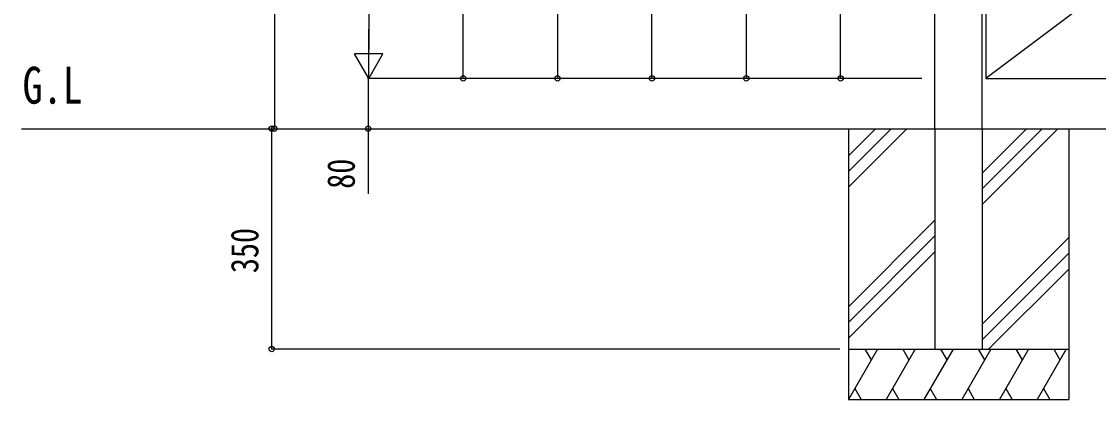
# Model space of a CAD drawing. Units: millimetres, scale not verified. Extents: x -4205 to 4205, y -2970 to 2970.
# Drawn here: x -1657 to 55, y -282 to 318 of the extents above; entities that cross this region are included whole.
import ezdxf
from ezdxf.enums import TextEntityAlignment as Align

# ---------------------------------------------------------------- set-up
doc = ezdxf.new("R2010")
doc.units = ezdxf.units.MM
doc.header["$LTSCALE"] = 12
for name, color, linetype in [('0-2_USER1', 3, 'Continuous'), ('0-4_YKK_A1', 4, 'Continuous'), ('0-5_YKK_D', 6, 'Continuous')]:
    doc.layers.add(name, color=color, linetype=linetype)
doc.styles.add('ＭＳ ゴシック', font='')
doc.styles.get('ＭＳ ゴシック').set_extended_font_data('MS Gothic')

msp = doc.modelspace()

# ---------------------------------------------------------------- linework, layer by layer
at = {"layer": '0-4_YKK_A1'}
for p, q in [((-204.98, 148), (-204.98, 1444.5)), ((-129.98, 148), (-129.98, 1444.5)), ((-1656.9, 148), (1000.74, 148)), ((-342.48, 148), (-342.48, -282)), ((-299.69, 148), (-342.48, 105.21)), ((-274.69, 148), (-342.48, 80.21)), ((-249.69, 148), (-342.48, 55.21)), ((-204.98, 148), (-204.98, -202)), ((-129.98, 148), (-129.98, -202)), ((-59.69, 148), (-129.98, 77.71)), ((-34.69, 148), (-129.98, 52.71)), ((-9.69, 148), (-129.98, 27.71)), ((7.52, 148), (7.52, -282)), ((-204.98, 2.71), (-342.48, -134.79)), ((-204.98, -22.29), (-342.48, -159.79)), ((-129.98, -162.29), (7.52, -24.79)), ((-342.48, -184.79), (-204.98, -47.29)), ((7.52, -49.79), (-129.98, -187.29)), ((7.52, -74.79), (-119.69, -202)), ((-342.48, -202), (7.52, -202)), ((-296.29, -202), (-342.48, -282)), ((-316.29, -202), (-306.29, -219.32)), ((-236.29, -202), (-282.48, -282)), ((-256.29, -202), (-246.29, -219.32)), ((-176.29, -202), (-222.48, -282)), ((-204.98, -202), (-129.98, -202)), ((-196.29, -202), (-186.29, -219.32)), ((-116.29, -202), (-162.48, -282)), ((-136.29, -202), (-126.29, -219.32)), ((-56.29, -202), (-102.48, -282)), ((-76.29, -202), (-66.29, -219.32)), ((3.71, -202), (-42.48, -282)), ((-16.29, -202), (-6.29, -219.32)), ((-332.48, -264.68), (-322.48, -282)), ((-272.48, -264.68), (-262.48, -282)), ((-212.48, -264.68), (-202.48, -282)), ((-152.48, -264.68), (-142.48, -282)), ((-92.48, -264.68), (-82.48, -282)), ((-32.48, -264.68), (-22.48, -282)), ((-342.48, -282), (7.52, -282))]:
    msp.add_line(p, q, dxfattribs=at)
for points in [[(676.02, 1428), (-123.98, 1428), (-123.98, 228), (676.02, 228), (676.02, 251)], [(-123.98, 1428), (676.02, 828), (-123.98, 228)]]:
    msp.add_lwpolyline(points, dxfattribs=at)
at = {"layer": '0-5_YKK_D'}
for p, q in [((-1254.98, 1448), (-1254.98, 148)), ((-1104.98, 1383), (-1104.98, 273)), ((-954.98, 228), (-954.98, 1335.7)), ((-804.98, 1078), (-804.98, 228)), ((-654.98, 228), (-654.98, 940.51)), ((-504.98, 828), (-504.98, 228)), ((-354.98, 228), (-354.98, 746)), ((-1104.98, 228), (-1104.98, 305.95)), ((-1104.98, 228), (-1127.48, 266.97)), ((-1082.48, 266.97), (-1127.48, 266.97)), ((-1104.98, 228), (-1082.48, 266.97)), ((-246.36, 228), (-1106.98, 228)), ((-225.98, 228), (-1105.98, 228)), ((-225.98, 228), (-955.98, 228)), ((-225.98, 228), (-805.98, 228)), ((-225.98, 228), (-655.98, 228)), ((-225.98, 228), (-505.98, 228)), ((-225.98, 228), (-355.98, 228)), ((-1403.98, 148), (-1253.98, 148)), ((-1259.23, -202), (-1259.23, 148)), ((-1253.98, 148), (-1104.98, 148)), ((-355.98, -202), (-1260.23, -202))]:
    msp.add_line(p, q, dxfattribs=at)
msp.add_lwpolyline([(-1105.98, 228), (-1105.98, 148), (-1105.98, 44.6)], dxfattribs=at)
for centre in [(-954.98, 228), (-804.98, 228), (-654.98, 228), (-504.98, 228), (-354.98, 228), (-1259.23, 148), (-1254.98, 148), (-1105.98, 148), (-1259.23, -202)]:
    msp.add_circle(centre, 4.25, dxfattribs=at)

# ---------------------------------------------------------------- texts
at = {"layer": '0-2_USER1', "style": 'ＭＳ ゴシック', "width": 0.8}
msp.add_text('G.L', height=58.65, dxfattribs=at).set_placement((-1655.38, 170.28), align=Align.BOTTOM_LEFT)
at = {"layer": '0-5_YKK_D', "style": 'ＭＳ ゴシック', "width": 0.8}
for s, p in [('80', (-1113.98, 52.6)), ('350', (-1267.23, -81.4))]:
    msp.add_text(s, height=43.99, rotation=90, dxfattribs=at).set_placement(p, align=Align.BOTTOM_LEFT)

doc.saveas('drawing.dxf')
